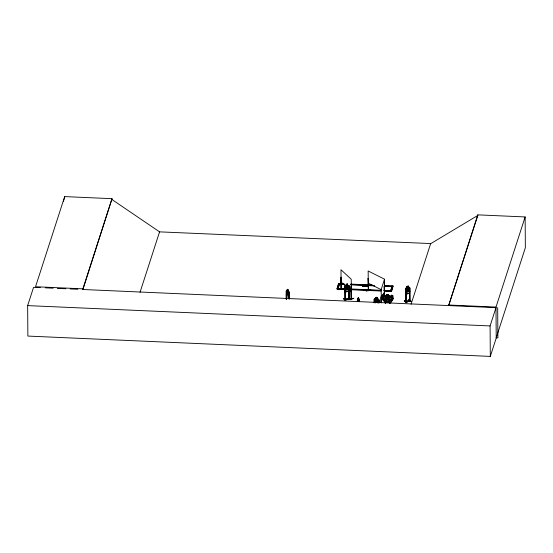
<?xml version="1.0" encoding="UTF-8"?>
<svg xmlns="http://www.w3.org/2000/svg" width="553" height="553" viewBox="0 0 553 553"><rect width="100%" height="100%" fill="white"/><g stroke="black" fill="none" stroke-linecap="round" stroke-linejoin="round"><path stroke-width="0.83" d="M358.358 298.979L358.503 297.68L359.084 300.867L357.625 300.701L358.434 297.68M358.22 300.95L358.33 297.721L357.832 300.86M359.084 300.867L358.42 297.791M351.107 286.509L351.231 298.903L350.948 286.537M351.369 298.385L350.989 298.267L351.259 298.703M358.365 297.694L357.639 300.521M387.045 299.415L386.741 300.977L390.052 302.857L391.282 301.82L393.39 298.413L393.224 297.708L389.934 295.841L389.153 296.028L387.045 299.415L389.16 296.007M338.713 289.661L343.289 288.853M286.274 294.86L286.627 296.526L288.97 297.701L289.233 296.339M288.97 297.701L289.274 296.325M357.625 300.701L358.323 297.749M406.075 294.078L409.365 293.29L409.814 291.714L409.393 293.304L406.102 294.092L405.66 292.703M348.777 291.362L349.213 289.772L348.777 291.362L345.231 291.949L344.706 290.546L344.678 286.516L345.203 285.901L348.722 285.32L349.206 285.777L349.185 289.793M381.065 296.94L381.107 302.809M385.607 297.618L385.165 297.597L385.607 297.618L385.648 303.3M389.568 297.714L390.01 297.728L389.568 297.714L389.589 303.466M370.109 289.91L366.231 291.189M448.663 305.574L477.799 214.861L525.136 216.942L495.993 307.088L496.207 338.125L490.297 356.402L27.864 336.072L27.65 305.609L33.56 287.332L40.369 287.629M64.68 196.598L35.537 286.744L82.874 288.825L112.017 198.679L64.68 196.598L64.687 197.49M112.017 198.679L82.881 289.71L82.874 288.825M140.013 292.357L159.637 231.652M344.802 289.447L336.95 289.101L338.616 283.558L343.883 283.786M337.185 288.362L338.616 283.558M357.217 301.026C358.669 297.59 361.773 302.74 357.286 301.06M374.208 302.512L374.187 299.27L374.754 298.765L378.522 298.931L379.033 299.512L379.068 302.926M375.798 298.834C374.471 296.526 378.805 296.767 377.36 298.952L378.176 299.463L378.197 302.263M378.618 302.906L378.625 300.403L379.068 300.424L379.088 302.857M379.068 300.424L378.605 300.466M382.69 296.657L381.833 297.168C381.411 299.235 384.107 301.081 385.552 302.325L388.669 300.445L388.165 298.931L385.683 295.509L384.024 295.848M381.273 301.731L382.303 298.551M382.814 296.961L384.611 291.396M384.923 295.33L381.881 297.203M389.395 296.27L385.648 296.055L385.137 296.567L385.206 303.286M386.83 300.673L386.015 299.443L385.994 296.643L386.803 296.18L386.741 294.604L388.358 294.673L388.365 296.194L389.416 296.221M385.158 300.611L385.669 302.125L389.471 302.27L385.669 302.125M386.747 296.125L385.641 296.076M389.118 296.781L388.31 296.242L388.358 294.673M392.146 286.288L390.473 291.459L392.139 285.908L392.146 286.288L384.266 285.942M384.439 291.189L391.434 291.5L393.1 285.949L384.383 285.569M391.434 291.5L393.1 285.949M392.25 297.182C394.572 295.945 390.791 293.816 390.86 296.449L389.9 296.449L388.427 298.82L388.503 300.238L389.824 300.984L391.158 300.369L392.63 297.998L392.188 297.175M430.545 243.769L477.806 215.435L477.799 214.861M411.052 304.274L430.676 243.562L159.568 231.859L112.024 199.571M448.925 304.758L477.806 215.435M490.297 356.402L490.089 325.938L495.993 307.655L82.95 289.502M496.207 337.869L525.35 247.723L525.136 216.942M63.353 201.41L64.425 198.271M406.759 302.698L404.423 300.936L406.994 302.401L404.443 300.742L404.222 301.026L406.994 302.65M343.828 298.551C349.054 302.325 342.701 299.698 343.862 298.523M409.469 300.438L410.036 300.383M375.217 302.802L376.289 301.129C374.07 299.284 376.095 298.502 376.634 300.797C377.174 298.551 379.082 299.505 376.959 301.15L377.996 302.83M375.77 302.83L376.614 301.461L377.471 302.906M393.335 298.406L391.234 301.807L390.052 302.774M387.909 298.413C390.1 296.754 388.075 295.807 387.556 298.053L386.215 296.622L387.238 298.378L386.174 300.058L386.747 300.092M406.102 294.092L405.556 288.673L406.075 288.044L409.31 287.249L409.787 287.691L409.835 300.777M344.878 299.615L344.802 299.173L345.307 299.187M348.86 298.502L349.365 298.413L349.441 298.917M344.699 286.537L345.224 285.915M287.235 290.809L286.592 290.484L286.274 290.871L286.336 299.083M385.185 296.608L385.676 296.104M408.335 287.553L408.349 285.977L406.946 286.309L406.953 287.809L406.303 288.514L406.324 291.313L407.036 292.343L408.342 292.032L409.033 290.664L409.013 287.864L408.308 287.532L408.301 286.039M368.111 290.629L368.602 290.27M368.595 290.726L368.201 278.387L368.339 290.581M374.754 298.765L374.181 299.291L374.236 302.712M346.226 285.777L345.48 286.399L345.494 289.198L346.254 290.27L347.657 290.035L348.404 288.707L348.383 285.908L347.63 285.535L347.664 283.979L346.164 284.235L346.171 285.735M358.558 297.777L359.326 300.714M406.22 301.316L409.559 300.625L405.791 301.413M410.015 300.41L409.662 300.486M409.552 300.853L410.036 300.839L409.821 288.597M343.8 298.758L345.784 300.562M287.27 290.871L287.27 289.295L286.841 293.906L287.346 295.357L288.279 295.82L288.77 294.873L288.749 292.074L288.244 291.327M341.312 289.509L341.035 277.143L341.153 289.537L341.139 288.873M350.996 298.71L351.203 298.44M363.563 286.088L362.422 286.447L363.556 285.832L364.448 286.53L363.812 285.735L364.8 285.258L363.812 285.984L364.448 286.53M367.005 285.873C368.796 287.47 365.616 285.562 368.001 285.396L365.623 286.585L366.757 285.97M364.8 285.507L363.653 285.873L364.8 285.258M366.846 286.019L368.001 285.652L367.005 286.129M362.422 286.191L363.397 285.721L362.754 285.168L363.404 285.977L362.422 286.447M365.623 286.33L366.598 285.86L365.948 285.307L366.598 286.115L365.623 286.585M345.335 299.636L344.878 299.705L344.747 286.551M349.434 298.489L348.95 298.572M409.96 300.86L405.722 301.786L405.584 288.694M406.179 301.779L406.026 289.502L406.179 301.779L405.791 301.855M368.063 278.429L368.478 278.525M384.148 286.371L384.183 291.403M286.592 290.484L288.942 291.673M286.198 299.125L286.281 291.77M288.237 291.307L289.281 292.33L289.302 298.945M286.606 299.214L286.558 291.908L286.475 299.263M288.915 291.645L289.309 296.346M288.887 298.855L288.984 293.125L289.025 298.807M348.825 286.751L349.302 286.744L348.825 286.751L348.929 299.007L349.434 298.931L344.961 299.691M406.98 287.83L406.075 288.044M408.384 287.491L409.338 287.263M406.116 289.565L405.639 289.599L405.833 301.841M409.434 288.687L409.628 300.95L409.434 288.687L409.911 288.652M406.033 301.24L405.867 301.392M408.722 299.968L411.501 301.572L408.785 299.926M389.188 296.069L390.86 296.449M353.595 298.24C339.348 300.549 363.48 296.788 349.026 299.284L348.895 286.813M349.026 299.284L353.699 298.565M347.637 284.055L346.233 284.29L346.247 285.79M345.169 287.373L344.754 287.442L345.231 287.436L345.293 299.65L345.231 287.436M345.266 291.894L348.743 291.32M348.445 297.998L350.623 299.74L348.694 297.929M349.323 298.42L349.254 298.855M345.224 299.111L348.929 298.689L344.878 299.263M344.92 299.705L344.789 299.194M384.459 291.542L384.37 279.106L368.146 270.984L368.402 290.754L368.339 278.567M350.775 284.09L372.321 285.037M338.616 283.938L344.623 284.201M350.65 284.47L373.925 285.493M362.754 285.168L363.653 285.625M365.948 285.307L366.846 285.763M344.623 284.581L339.452 284.353L339.452 283.972M350.657 284.85L374.789 285.908M384.266 286.323L392.022 286.668L392.022 286.288M362.754 285.417L364.448 286.281M365.948 285.562L367.641 286.419M366.757 286.226L367.648 286.675M344.92 288.694L338.021 288.389L338.028 288.77M350.948 288.956L381.114 290.284M383.699 290.394L390.591 290.698L390.598 291.078M336.943 288.721L344.92 289.074M350.83 289.33L381.114 290.664M384.439 290.809L391.427 291.12M349.109 289.641L380.996 291.037M386.789 294.68L388.303 294.721M448.656 305.007L495.993 307.088M45.477 287.857L53.143 288.189M57.401 288.376L65.918 288.749M70.176 288.942L77.842 289.274M27.65 305.609L490.089 325.938M496.228 337.793L497.894 337.869L497.686 307.655M348.487 297.949L350.374 299.526M384.936 295.378L385.648 295.551M368.229 283.171L381.363 289.744M287.228 289.309L288.265 289.793L288.203 291.341M286.15 291.811L286.558 291.908M288.853 293.166L289.26 293.263L289.164 298.986M391.648 295.178L392.969 295.924L392.181 297.196L393.328 298.426M406.946 286.309L407.029 287.864M408.722 299.719L411.501 301.572M341.063 281.926L345.888 286.406M349.51 289.772L351.314 291.452M345.231 291.949L344.754 290.525M348.68 285.355L349.157 285.804M381.757 297.867L384.217 301.288M353.623 298.482L349.054 299.277M358.565 297.694L358.994 299.712M358.503 297.68L358.745 300.286M358.496 297.791L358.676 300.956M409.711 287.705L409.745 291.701M390.01 297.728L390.031 303.486M388.324 298.143L388.31 296.747L386.803 296.678L386.824 299.477M384.591 296.014L384.529 279.21L381.19 289.544L381.28 302.816M384.453 292.482L384.473 295.834M384.287 286.551L384.383 290.975M384.328 292.419L384.418 296.007M384.19 293.083L384.217 296.436M384.059 293.125L384.079 296.477M381.121 296.767L381.162 302.636M375.846 297.362L375.853 298.883L375.052 299.325L375.072 302.125M374.706 302.664L374.685 300.231C373.856 299.809 375.515 301.627 374.685 302.733M351.369 298.855L351.231 279.265L340.98 269.74L341.153 289.537L340.938 288.894M349.24 286.682L349.365 298.952M343.302 288.929L338.733 289.724M286.889 291.189L287.532 293.228L286.883 294.673L287.733 293.65L288.611 295.537L287.947 293.422L288.569 292.088L288.258 291.887L287.747 292.986L286.889 291.189M406.524 288.493L407.423 290.007L406.51 292.005L407.706 290.256C408.19 292.523 409.98 291.231 408.003 289.855L408.867 287.933L407.727 289.578L407.008 288.431L406.524 288.493M345.701 286.392L346.662 287.954L345.68 289.896L346.966 288.217C347.484 290.512 349.406 289.323 347.284 287.837L348.231 286.019L346.987 287.546L346.185 286.323L345.701 286.392M339.57 283.599L337.904 289.143L339.57 283.599M381.777 295.357L383.105 294.569L384.003 295.938L384.985 295.945L386.713 298.323L386.789 299.74L385.552 300.479L384.148 299.85L382.42 297.473L382.773 296.65L381.777 295.357M390.605 296.85L389.139 299.221L390.453 299.968L391.925 297.597L390.605 296.85M391.759 295.502L391.496 295.924L392.347 296.408L392.609 295.986L391.759 295.502M383.022 294.984L382.227 295.454L382.531 295.883L383.333 295.406L383.022 294.984M384.321 296.339L383.084 297.079L384.812 299.456L386.049 298.724L384.321 296.339M408.066 286.343L407.229 286.544L407.229 287.042L408.073 286.841L408.066 286.343M408.314 288.037L407.008 288.348L407.029 291.148L408.335 290.837L408.314 288.037M347.367 284.325L346.468 284.484L346.468 284.982L347.374 284.83L347.367 284.325M347.63 286.032L346.226 286.274L346.247 289.074L347.65 288.832L347.63 286.032M388.033 294.984L387.059 294.943L387.065 295.44L388.033 295.482L388.033 294.984M377.091 297.666L376.116 297.625L376.123 298.122L377.091 298.171L377.091 297.666M377.367 299.429L375.86 299.36L375.881 302.159L377.388 302.228L377.367 299.429M288.072 289.993L287.47 289.696L288.072 290.491L288.072 289.993M288.251 291.825L287.318 291.362L287.339 294.161L288.272 294.625L288.251 291.825"/></g></svg>
